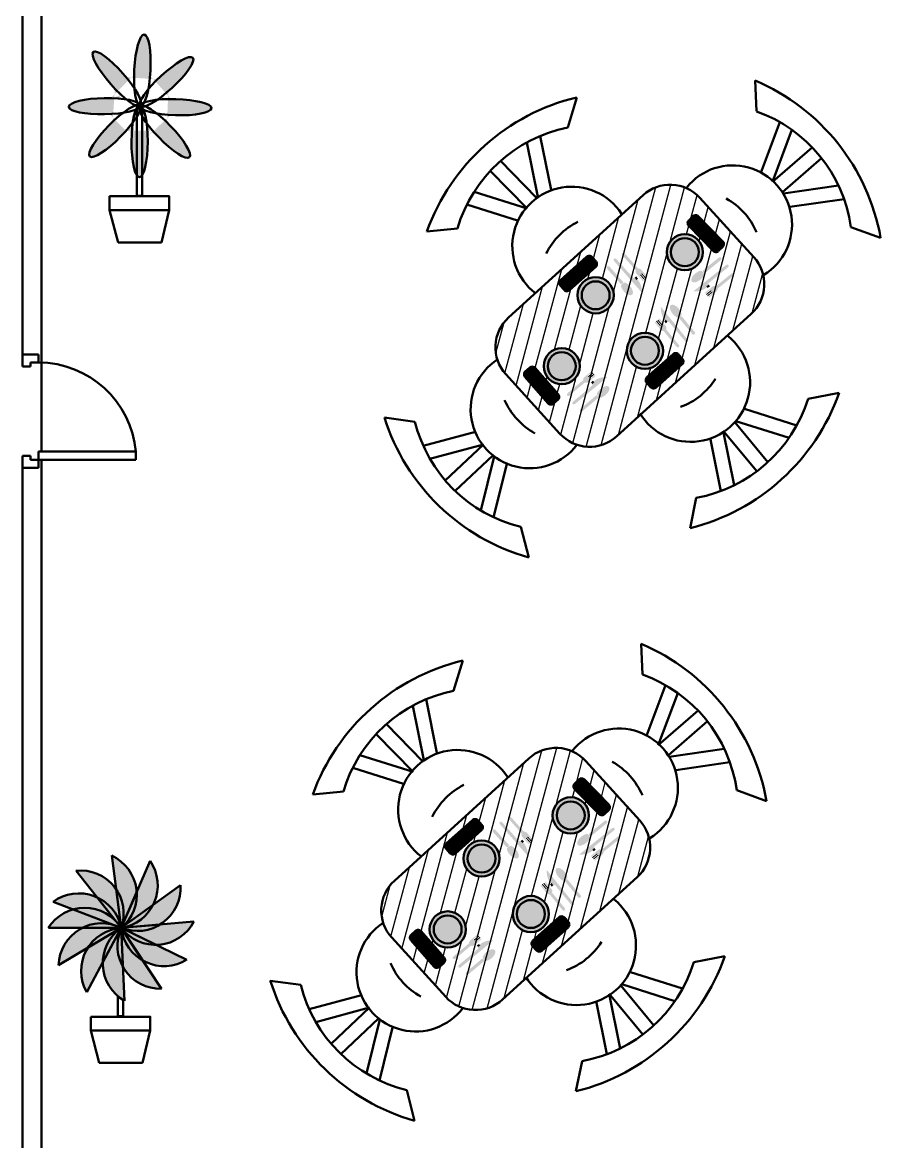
# Model space of a CAD drawing. Header units: feet. Extents: x 9 to 183943, y 42 to 62180.
# Drawn here: x 12799.9 to 13070.8, y 40311 to 40664.2 of the extents above; entities that cross this region are included whole.
import ezdxf

# ---------------------------------------------------------------- set-up
doc = ezdxf.new("R2010")
doc.units = ezdxf.units.FT
doc.header["$LTSCALE"] = 2.5
doc.header["$MEASUREMENT"] = 0
doc.layers.add('1', color=7, linetype='Continuous', lineweight=50)
doc.layers.add('3', color=7, linetype='Continuous', lineweight=30)
pattern_1 = [(86.6373503, (22094.3049, 15184.722), (-0.2677910005, 0.0157345386), []), (176.6373503, (22094.3049, 15184.722), (-0.5513165395, -0.2363219233), [0.670632144, -0.402379286])]
pattern_2 = [(86.6373503, (22058.29099, 15006.98728), (-0.2677910005, 0.0157345386), []), (176.6373503, (22058.29099, 15006.98728), (-0.5513165395, -0.2363219233), [0.670632144, -0.402379286])]

# ---------------------------------------------------------------- blocks, each defined once
blk = doc.blocks.new('*U101')
at = {"layer": '1'}
blk.add_ellipse((0, 0), major_axis=(11.26, 0.23), ratio=0.227459, dxfattribs=at)
blk = doc.blocks.new('*U102')
at = {"layer": '1', "color": 0, "linetype": 'ByBlock', "lineweight": -2, "transparency": 16777216}
for p, rotation in [((2156.4, 5626.73), 265.7922521989047), ((2148.36, 5624.02), 310.0909608987222), ((2164.04, 5623.04), 221.4935434990873), ((2147.73, 5607.56), 44.29870869981745), ((2163.44, 5607.34), 132.8961260994524), ((2166.94, 5615.07), 177.1948347992698), ((2155.54, 5604.25), 88.5974173996349)]:
    blk.add_blockref('*U101', p, dxfattribs=dict(at, rotation=rotation))
blk.add_blockref('*U101', (2144.45, 5615.38), dxfattribs=at)
blk = doc.blocks.new('*U111')
at = {"layer": '1'}
for p, q in [((11.51, -3.17), (-11.51, -3.17)), ((0, -3.17), (11.51, -3.17))]:
    blk.add_line(p, q, dxfattribs=at)
blk.add_arc((0, -10.45), 13.62, 32.2961, 147.7039, dxfattribs=at)
blk = doc.blocks.new('*U112')
at = {"layer": '1', "color": 0, "linetype": 'ByBlock', "lineweight": -2, "transparency": 16777216}
for p, rotation in [((2539.16, 6664.69), 308.3587587725951), ((2545.46, 6665.52), 277.5228828953357), ((2551.29, 6663.01), 246.6870070180761), ((2534.18, 6660.75), 339.1946346498547), ((2555.01, 6657.87), 215.8511311408166), ((2532.31, 6650.52), 30.83587587725949), ((2535.57, 6645.07), 61.67175175451903), ((2555.56, 6651.55), 185.0152552635571), ((2541.15, 6642.06), 92.50762763177859), ((2547.5, 6642.34), 123.3435035090381), ((2552.8, 6645.83), 154.1793793862976)]:
    blk.add_blockref('*U111', p, dxfattribs=dict(at, rotation=rotation))
blk.add_blockref('*U111', (2532.31, 6656.87), dxfattribs=at)

msp = doc.modelspace()

# ---------------------------------------------------------------- hatches: boundary and pattern name
at = {"layer": '3', "transparency": 33554585}
h = msp.add_hatch(color=256, dxfattribs=at)
h.dxf.hatch_style = 1
h.set_gradient(color1=(255, 0, 255), color2=(255, 0, 255), tint=1)
edge = h.paths.add_edge_path()
edge.add_ellipse((12829.76, 40646.37), major_axis=(-7.42, 8.46), ratio=0.227459, start_angle=238.2338, end_angle=487.5039)
edge.add_ellipse((12825.85, 40637.72), major_axis=(11.26, 0.23), ratio=0.227459, start_angle=23.1374, end_angle=51.903, ccw=False)
edge.add_ellipse((12837.8, 40649.07), major_axis=(0.6, 11.24), ratio=0.227459, start_angle=481.2738, end_angle=515.0047, ccw=False)
edge = h.paths.add_edge_path()
edge.add_ellipse((12837.8, 40649.07), major_axis=(0.6, 11.24), ratio=0.227459, start_angle=238.2338, end_angle=481.2738)
edge.add_ellipse((12829.76, 40646.37), major_axis=(-7.42, 8.46), ratio=0.227459, start_angle=205.6046, end_angle=238.2338, ccw=False)
edge.add_ellipse((12845.44, 40645.39), major_axis=(8.28, 7.63), ratio=0.227459, start_angle=481.2738, end_angle=512.7438, ccw=False)
edge = h.paths.add_edge_path()
edge.add_ellipse((12845.44, 40645.39), major_axis=(8.28, 7.63), ratio=0.227459, start_angle=238.2338, end_angle=481.2738)
edge.add_ellipse((12837.8, 40649.07), major_axis=(0.6, 11.24), ratio=0.227459, start_angle=205.6046, end_angle=238.2338, ccw=False)
edge.add_ellipse((12848.34, 40637.42), major_axis=(-11.25, 0.32), ratio=0.227459, start_angle=301.2738, end_angle=332.7438, ccw=False)
edge = h.paths.add_edge_path()
edge.add_ellipse((12848.34, 40637.42), major_axis=(-11.25, 0.32), ratio=0.227459, start_angle=58.2338, end_angle=301.2738)
edge.add_ellipse((12845.44, 40645.39), major_axis=(8.28, 7.63), ratio=0.227459, start_angle=205.6046, end_angle=238.2338, ccw=False)
edge.add_ellipse((12844.84, 40629.69), major_axis=(-7.83, 8.09), ratio=0.227459, start_angle=301.2738, end_angle=332.7438, ccw=False)
edge = h.paths.add_edge_path()
edge.add_ellipse((12844.84, 40629.69), major_axis=(-7.83, 8.09), ratio=0.227459, start_angle=58.2338, end_angle=301.2738)
edge.add_ellipse((12848.34, 40637.42), major_axis=(-11.25, 0.32), ratio=0.227459, start_angle=25.6046, end_angle=58.2338, ccw=False)
edge.add_ellipse((12836.95, 40626.6), major_axis=(0.05, 11.26), ratio=0.227459, start_angle=301.2738, end_angle=332.7438, ccw=False)
edge = h.paths.add_edge_path()
edge.add_ellipse((12836.95, 40626.6), major_axis=(0.05, 11.26), ratio=0.227459, start_angle=199.2683, end_angle=301.2738)
edge.add_ellipse((12844.84, 40629.69), major_axis=(-7.83, 8.09), ratio=0.227459, start_angle=41.313, end_angle=58.2338, ccw=False)
edge.add_line((12837.75, 40634.59), (12837.75, 40615.97))
edge = h.paths.add_edge_path()
edge.add_ellipse((12844.84, 40629.69), major_axis=(-7.83, 8.09), ratio=0.227459, start_angle=25.6046, end_angle=41.313, ccw=False)
edge.add_ellipse((12829.13, 40629.9), major_axis=(7.89, 8.03), ratio=0.227459, start_angle=315.2114, end_angle=332.7438, ccw=False)
edge.add_line((12836.02, 40634.33), (12836.02, 40616.03))
edge.add_ellipse((12836.95, 40626.6), major_axis=(0.05, 11.26), ratio=0.227459, start_angle=159.883, end_angle=199.2683)
edge.add_line((12837.75, 40615.97), (12837.75, 40634.59))
edge = h.paths.add_edge_path()
edge.add_ellipse((12829.13, 40629.9), major_axis=(7.89, 8.03), ratio=0.227459, start_angle=301.2738, end_angle=315.2114, ccw=False)
edge.add_ellipse((12836.95, 40626.6), major_axis=(0.05, 11.26), ratio=0.227459, start_angle=58.2338, end_angle=159.883)
edge.add_line((12836.02, 40616.03), (12836.02, 40634.33))
edge = h.paths.add_edge_path()
edge.add_ellipse((12829.13, 40629.9), major_axis=(7.89, 8.03), ratio=0.227459, start_angle=58.2338, end_angle=301.2738)
edge.add_ellipse((12836.95, 40626.6), major_axis=(0.05, 11.26), ratio=0.227459, start_angle=25.6046, end_angle=58.2338, ccw=False)
edge.add_ellipse((12825.85, 40637.72), major_axis=(11.26, 0.23), ratio=0.227459, start_angle=301.2738, end_angle=332.7438, ccw=False)
edge = h.paths.add_edge_path()
edge.add_ellipse((12829.76, 40646.37), major_axis=(-7.42, 8.46), ratio=0.227459, start_angle=487.5039, end_angle=515.0047, ccw=False)
edge.add_ellipse((12825.85, 40637.72), major_axis=(11.26, 0.23), ratio=0.227459, start_angle=51.903, end_angle=301.2738)
edge.add_ellipse((12829.13, 40629.9), major_axis=(7.89, 8.03), ratio=0.227459, start_angle=23.1374, end_angle=58.2338, ccw=False)
at = {"layer": '3'}
h = msp.add_hatch(dxfattribs=at)
h.set_pattern_fill('ANSI31', scale=35.213089, angle=30)
h.set_pattern_definition([(75, (7351.1846, 26180.5647), (-4.2516541, 1.1392273), [])])
h.paths.add_polyline_path([(12952.53, 40553.13), (12969.59, 40534.38, 0.414214), (12987.5, 40533.53), (13029.95, 40572.16, 0.414214), (13030.8, 40590.07), (13013.74, 40608.82, 0.414214), (12995.83, 40609.67), (12953.37, 40571.04, 0.414214)])
h.paths.add_polyline_path([(12960.07, 40555.24, -0.414214), (12961.8, 40555.12), (12969.06, 40546.81, -0.414214), (12968.94, 40545.08), (12967.56, 40543.87, -0.414214), (12965.83, 40543.98), (12958.57, 40552.3, -0.414214), (12958.68, 40554.03)], flags=16)
h.paths.add_polyline_path([(12975.89, 40555.68, -1), (12964.47, 40555.68, -1)], flags=16)
h.paths.add_polyline_path([(12974.59, 40555.68, -1), (12965.77, 40555.68, -1)], flags=0)
h.paths.add_polyline_path([(12970.91, 40579.77), (12969.68, 40581.14, -0.414214), (12969.79, 40582.88), (12978.04, 40590.21, -0.414214), (12979.77, 40590.11), (12980.99, 40588.73, -0.414214), (12980.89, 40587), (12972.64, 40579.67, -0.414214)], flags=16)
h.paths.add_polyline_path([(12975.17, 40578.05, -1), (12986.59, 40578.05, -1)], flags=16)
h.paths.add_polyline_path([(12976.47, 40578.05, -1), (12985.29, 40578.05, -1)], flags=0)
h.paths.add_polyline_path([(13002.15, 40560.55, -1), (12990.73, 40560.55, -1)], flags=16)
h.paths.add_polyline_path([(13000.85, 40560.55, -1), (12992.03, 40560.55, -1)], flags=0)
h.paths.add_polyline_path([(12997.08, 40552.17), (13005.33, 40559.5, -0.414214), (13007.06, 40559.4), (13008.28, 40558.03, -0.414214), (13008.18, 40556.3), (12999.93, 40548.96, -0.414214), (12998.2, 40549.07), (12996.98, 40550.44, -0.414214)], flags=16)
h.paths.add_polyline_path([(13003.31, 40591.67, -1), (13014.73, 40591.67, -1)], flags=16)
h.paths.add_polyline_path([(13004.61, 40591.67, -1), (13013.43, 40591.67, -1)], flags=0)
h.paths.add_polyline_path([(13010.26, 40599.98, -0.414214), (13010.28, 40601.71), (13011.6, 40603, -0.414214), (13013.34, 40602.97), (13021.03, 40595.06, -0.414214), (13021.01, 40593.33), (13019.69, 40592.04, -0.414214), (13017.96, 40592.07)], flags=16)
h = msp.add_hatch(dxfattribs=at)
h.set_pattern_fill('ANSI38', scale=2.146023, angle=41.6374)
h.set_pattern_definition([(86.6373503, (22105.53788, 15178.771), (-0.2677910005, 0.0157345386), []), (176.6373503, (22105.53788, 15178.771), (-0.5513165395, -0.2363219233), [0.670632144, -0.402379286])])
h.paths.add_polyline_path([(13013.34, 40602.97, 0.69108), (13011.23, 40602.06, 0.69108), (13010.26, 40599.98), (13017.96, 40592.07, 0.69108), (13020.06, 40592.98, 0.69108), (13021.03, 40595.06)])
at = {"layer": '3', "transparency": 33554541}
h = msp.add_hatch(color=256, dxfattribs=at)
h.dxf.hatch_style = 1
h.set_gradient(color1=(255, 255, 255), tint=1)
h.paths.add_polyline_path([(13014.73, 40591.67, 1), (13003.31, 40591.67, 1)])
h.paths.add_polyline_path([(13013.43, 40591.67, 1), (13004.61, 40591.67, 1)], flags=16)
at = {"layer": '3', "transparency": 33554498}
h = msp.add_hatch(color=256, dxfattribs=at)
h.dxf.hatch_style = 1
h.set_gradient(color1=(255, 255, 255), tint=1)
h.paths.add_polyline_path([(13004.61, 40591.67, 1), (13013.43, 40591.67, 1)])
at = {"layer": '3'}
h = msp.add_hatch(dxfattribs=at)
h.set_pattern_fill('ANSI38', scale=2.146023, angle=41.6374)
h.set_pattern_definition(pattern_1)
h.paths.add_polyline_path([(12969.79, 40582.88, 0.69108), (12970.61, 40580.73, 0.69108), (12972.64, 40579.67), (12980.89, 40587, 0.69108), (12980.07, 40589.14, 0.69108), (12978.04, 40590.21)])
h = msp.add_hatch(color=256, dxfattribs=at)
h.dxf.hatch_style = 1
h.set_gradient(color1=(255, 255, 255), tint=1)
h.paths.add_polyline_path([(12993.97, 40583.18), (12993.46, 40583.76), (12992.78, 40583.47), (12987.3, 40589.58, 0.969356), (12986.65, 40588.92), (12995.5, 40578.86), (12995.45, 40579.66, 0.168644)])
h = msp.add_hatch(color=256, dxfattribs=at)
h.dxf.hatch_style = 1
h.set_gradient(color1=(255, 255, 255), tint=1)
h.paths.add_polyline_path([(12993.65, 40584.96), (12994.45, 40584.07), (12994.7, 40584.28), (12995.67, 40585.16), (12995.92, 40585.38), (12995.12, 40586.27, 0.888889)])
h.paths.add_polyline_path([(12996.98, 40583.69), (12997.23, 40583.91), (12995.92, 40585.38), (12995.67, 40585.16)])
h.paths.add_polyline_path([(12995.76, 40582.6), (12996.01, 40582.82), (12994.7, 40584.28), (12994.45, 40584.07)])
h.paths.add_polyline_path([(12993.56, 40585.94, -0.247572), (12994.29, 40586.5), (12989.91, 40591.43, 0.769877), (12989.21, 40590.8)])
h = msp.add_hatch(color=256, dxfattribs=at)
h.dxf.hatch_style = 1
h.set_gradient(color1=(255, 255, 255), tint=1)
edge = h.paths.add_edge_path()
edge.add_ellipse((13013.16, 40583.99), major_axis=(1.95, 1.59), ratio=0.505076, start_angle=0, end_angle=360)
edge = h.paths.add_edge_path()
edge.add_arc((13020.06, 40589.55), 0.497, 664.0012, 854.39)
edge.add_line((13019.71, 40589.91), (13014.69, 40585.83))
edge.add_ellipse((13013.16, 40583.99), major_axis=(1.95, 1.59), ratio=0.505076, start_angle=334.0927, end_angle=381.1073, ccw=False)
edge.add_line((13015.27, 40584.99), (13020.34, 40589.14))
h = msp.add_hatch(color=256, dxfattribs=at)
h.dxf.hatch_style = 1
h.set_gradient(color1=(255, 255, 255), tint=1)
edge = h.paths.add_edge_path()
edge.add_ellipse((12990.74, 40580.13), major_axis=(-1.68, 1.88), ratio=0.505076, start_angle=0, end_angle=360)
edge = h.paths.add_edge_path()
edge.add_arc((12984.86, 40586.77), 0.497, 396.6552, 587.0441)
edge.add_line((12984.52, 40586.4), (12988.83, 40581.58))
edge.add_ellipse((12990.74, 40580.13), major_axis=(-1.68, 1.88), ratio=0.505076, start_angle=334.0927, end_angle=381.1073, ccw=False)
edge.add_line((12989.64, 40582.19), (12985.26, 40587.06))
h = msp.add_hatch(color=256, dxfattribs=at)
h.dxf.hatch_style = 1
h.set_gradient(color1=(255, 255, 255), tint=1)
h.paths.add_polyline_path([(13016.06, 40580.61), (13016.66, 40581.1), (13016.4, 40581.79), (13022.76, 40586.98, 0.969356), (13022.13, 40587.66), (13011.67, 40579.29), (13012.47, 40579.3, 0.168644)])
at = {"layer": '3', "transparency": 33554541}
h = msp.add_hatch(color=256, dxfattribs=at)
h.dxf.hatch_style = 1
h.set_gradient(color1=(255, 255, 255), tint=1)
h.paths.add_polyline_path([(12986.59, 40578.05, 1), (12975.17, 40578.05, 1)])
h.paths.add_polyline_path([(12985.29, 40578.05, 1), (12976.47, 40578.05, 1)], flags=16)
at = {"layer": '3', "transparency": 33554498}
h = msp.add_hatch(color=256, dxfattribs=at)
h.dxf.hatch_style = 1
h.set_gradient(color1=(255, 255, 255), tint=1)
h.paths.add_polyline_path([(12985.29, 40578.05, 1), (12976.47, 40578.05, 1)])
at = {"layer": '3'}
h = msp.add_hatch(color=256, dxfattribs=at)
h.dxf.hatch_style = 1
h.set_gradient(color1=(255, 255, 255), tint=1)
h.paths.add_polyline_path([(12996.58, 40583.33), (12996.82, 40583.55), (12995.51, 40585.01), (12995.27, 40584.79)])
h.paths.add_polyline_path([(12996.17, 40582.97), (12996.41, 40583.18), (12995.1, 40584.65), (12994.86, 40584.43)])
h = msp.add_hatch(color=256, dxfattribs=at)
h.dxf.hatch_style = 1
h.set_gradient(color1=(255, 255, 255), tint=1)
h.paths.add_polyline_path([(13017.85, 40580.85), (13016.92, 40580.09), (13017.12, 40579.84), (13017.95, 40578.82), (13018.16, 40578.57), (13019.09, 40579.33, 0.888889)])
h.paths.add_polyline_path([(13016.43, 40577.58), (13016.64, 40577.33), (13018.16, 40578.57), (13017.95, 40578.82)])
h.paths.add_polyline_path([(13015.39, 40578.85), (13015.6, 40578.6), (13017.12, 40579.84), (13016.92, 40580.09)])
h.paths.add_polyline_path([(13018.83, 40580.9, -0.247572), (13019.36, 40580.14), (13024.48, 40584.29, 0.769877), (13023.89, 40585.02)])
h = msp.add_hatch(color=256, dxfattribs=at)
h.dxf.hatch_style = 1
h.set_gradient(color1=(255, 255, 255), tint=1)
h.paths.add_polyline_path([(13016.08, 40578), (13016.29, 40577.75), (13017.81, 40578.99), (13017.61, 40579.25)])
h.paths.add_polyline_path([(13015.74, 40578.43), (13015.95, 40578.17), (13017.47, 40579.42), (13017.26, 40579.67)])
h = msp.add_hatch(color=256, dxfattribs=at)
h.dxf.hatch_style = 1
h.set_gradient(color1=(255, 255, 255), tint=1)
edge = h.paths.add_edge_path()
edge.add_ellipse((13006.15, 40573), major_axis=(1.6, -1.94), ratio=0.505076, start_angle=0, end_angle=360)
edge = h.paths.add_edge_path()
edge.add_arc((13011.75, 40566.13), 0.497, 574.3152, 764.7041)
edge.add_line((13012.1, 40566.48), (13008, 40571.48))
edge.add_ellipse((13006.15, 40573), major_axis=(1.6, -1.94), ratio=0.505076, start_angle=334.0927, end_angle=381.1073, ccw=False)
edge.add_line((13007.16, 40570.9), (13011.34, 40565.85))
h = msp.add_hatch(color=256, dxfattribs=at)
h.dxf.hatch_style = 1
h.set_gradient(color1=(255, 255, 255), tint=1)
h.paths.add_polyline_path([(13002.79, 40570.09), (13003.28, 40569.49), (13003.97, 40569.75), (13009.19, 40563.42, 0.969356), (13009.88, 40564.06), (13001.44, 40574.46), (13001.46, 40573.67, 0.168644)])
h = msp.add_hatch(color=256, dxfattribs=at)
h.dxf.hatch_style = 1
h.set_gradient(color1=(255, 255, 255), tint=1)
h.paths.add_polyline_path([(13003.04, 40568.3), (13002.27, 40569.22), (13002.02, 40569.02), (13001.01, 40568.18), (13000.76, 40567.97), (13001.52, 40567.05, 0.888889)])
h.paths.add_polyline_path([(12999.76, 40569.7), (12999.51, 40569.49), (13000.76, 40567.97), (13001.01, 40568.18)])
h.paths.add_polyline_path([(13001.02, 40570.74), (13000.77, 40570.53), (13002.02, 40569.02), (13002.27, 40569.22)])
h.paths.add_polyline_path([(13003.09, 40567.32, -0.247572), (13002.34, 40566.78), (13006.51, 40561.68, 0.769877), (13007.24, 40562.28)])
h = msp.add_hatch(color=256, dxfattribs=at)
h.dxf.hatch_style = 1
h.set_gradient(color1=(255, 255, 255), tint=1)
h.paths.add_polyline_path([(13000.18, 40570.05), (12999.93, 40569.84), (13001.18, 40568.32), (13001.43, 40568.53)])
h.paths.add_polyline_path([(13000.6, 40570.39), (13000.35, 40570.18), (13001.6, 40568.67), (13001.85, 40568.88)])
at = {"layer": '3', "transparency": 33554541}
h = msp.add_hatch(color=256, dxfattribs=at)
h.dxf.hatch_style = 1
h.set_gradient(color1=(255, 255, 255), tint=1)
h.paths.add_polyline_path([(13002.15, 40560.55, 1), (12990.73, 40560.55, 1)])
h.paths.add_polyline_path([(13000.85, 40560.55, 1), (12992.03, 40560.55, 1)], flags=16)
at = {"layer": '3', "transparency": 33554498}
h = msp.add_hatch(color=256, dxfattribs=at)
h.dxf.hatch_style = 1
h.set_gradient(color1=(255, 255, 255), tint=1)
h.paths.add_polyline_path([(13000.85, 40560.55, 1), (12992.03, 40560.55, 1)])
at = {"layer": '3', "transparency": 33554541}
h = msp.add_hatch(color=256, dxfattribs=at)
h.dxf.hatch_style = 1
h.set_gradient(color1=(255, 255, 255), tint=1)
h.paths.add_polyline_path([(12964.47, 40555.68, 1), (12975.89, 40555.68, 1)])
h.paths.add_polyline_path([(12974.59, 40555.68, 1), (12965.77, 40555.68, 1)], flags=16)
at = {"layer": '3', "transparency": 33554498}
h = msp.add_hatch(color=256, dxfattribs=at)
h.dxf.hatch_style = 1
h.set_gradient(color1=(255, 255, 255), tint=1)
h.paths.add_polyline_path([(12965.77, 40555.68, 1), (12974.59, 40555.68, 1)])
at = {"layer": '3'}
h = msp.add_hatch(dxfattribs=at)
h.set_pattern_fill('ANSI38', scale=2.146023, angle=41.6374)
h.set_pattern_definition(pattern_1)
h.paths.add_polyline_path([(13008.18, 40556.3, 0.69108), (13007.36, 40558.44, 0.69108), (13005.33, 40559.5), (12997.08, 40552.17, 0.69108), (12997.9, 40550.03, 0.69108), (12999.93, 40548.96)])
h = msp.add_hatch(dxfattribs=at)
h.set_pattern_fill('ANSI38', scale=2.146023, angle=41.6374)
h.set_pattern_definition([(86.6373503, (22101.45316, 15174.82713), (-0.2677910005, 0.0157345386), []), (176.6373503, (22101.45316, 15174.82713), (-0.5513165395, -0.2363219233), [0.670632144, -0.402379286])])
h.paths.add_polyline_path([(12965.83, 40543.98, 0.69108), (12967.98, 40544.78, 0.69108), (12969.06, 40546.81), (12961.8, 40555.12, 0.69108), (12959.65, 40554.32, 0.69108), (12958.57, 40552.3)])
h = msp.add_hatch(color=256, dxfattribs=at)
h.dxf.hatch_style = 1
h.set_gradient(color1=(255, 255, 255), tint=1)
h.paths.add_polyline_path([(12978.45, 40550.59), (12979.37, 40551.37), (12979.16, 40551.62), (12978.31, 40552.62), (12978.1, 40552.87), (12977.18, 40552.09, 0.888889)])
h.paths.add_polyline_path([(12979.81, 40553.88), (12979.6, 40554.13), (12978.1, 40552.87), (12978.31, 40552.62)])
h.paths.add_polyline_path([(12980.87, 40552.63), (12980.66, 40552.88), (12979.16, 40551.62), (12979.37, 40551.37)])
h.paths.add_polyline_path([(12977.47, 40550.53, -0.247572), (12976.92, 40551.27), (12971.87, 40547.04, 0.769877), (12972.48, 40546.32)])
h = msp.add_hatch(color=256, dxfattribs=at)
h.dxf.hatch_style = 1
h.set_gradient(color1=(255, 255, 255), tint=1)
h.paths.add_polyline_path([(12980.16, 40553.47), (12979.95, 40553.72), (12978.45, 40552.45), (12978.66, 40552.2)])
h.paths.add_polyline_path([(12980.52, 40553.05), (12980.3, 40553.3), (12978.8, 40552.03), (12979.01, 40551.78)])
h = msp.add_hatch(color=256, dxfattribs=at)
h.dxf.hatch_style = 1
h.set_gradient(color1=(255, 255, 255), tint=1)
h.paths.add_polyline_path([(12980.23, 40550.86), (12979.64, 40550.36), (12979.92, 40549.68), (12973.64, 40544.38, 0.969356), (12974.29, 40543.71), (12984.6, 40552.26), (12983.8, 40552.23, 0.168644)])
h = msp.add_hatch(color=256, dxfattribs=at)
h.dxf.hatch_style = 1
h.set_gradient(color1=(255, 255, 255), tint=1)
edge = h.paths.add_edge_path()
edge.add_ellipse((12983.19, 40547.54), major_axis=(-1.92, -1.62), ratio=0.505076, start_angle=0, end_angle=360)
edge = h.paths.add_edge_path()
edge.add_arc((12976.39, 40541.85), 0.497, 484.9757, 675.3645)
edge.add_line((12976.74, 40541.51), (12981.69, 40545.67))
edge.add_ellipse((12983.19, 40547.54), major_axis=(-1.92, -1.62), ratio=0.505076, start_angle=334.0927, end_angle=381.1073, ccw=False)
edge.add_line((12981.1, 40546.5), (12976.1, 40542.26))
h = msp.add_hatch(dxfattribs=at)
h.set_pattern_fill('ANSI31', scale=35.213089, angle=30)
h.set_pattern_definition([(75, (7315.1706, 26002.83), (-4.2516541, 1.1392273), [])])
h.paths.add_polyline_path([(12916.51, 40375.4), (12933.58, 40356.65, 0.414214), (12951.48, 40355.8), (12993.94, 40394.42, 0.414214), (12994.79, 40412.33), (12977.73, 40431.09, 0.414214), (12959.82, 40431.93), (12917.36, 40393.31, 0.414214)])
h.paths.add_polyline_path([(12924.05, 40377.5, -0.414214), (12925.78, 40377.38), (12933.05, 40369.07, -0.414214), (12932.93, 40367.34), (12931.54, 40366.13, -0.414214), (12929.81, 40366.25), (12922.55, 40374.56, -0.414214), (12922.67, 40376.29)], flags=16)
h.paths.add_polyline_path([(12939.87, 40377.95, -1), (12928.46, 40377.95, -1)], flags=16)
h.paths.add_polyline_path([(12938.57, 40377.95, -1), (12929.76, 40377.95, -1)], flags=0)
h.paths.add_polyline_path([(12934.89, 40402.03), (12933.67, 40403.41, -0.414214), (12933.77, 40405.14), (12942.02, 40412.47, -0.414214), (12943.75, 40412.37), (12944.97, 40411, -0.414214), (12944.87, 40409.26), (12936.62, 40401.93, -0.414214)], flags=16)
h.paths.add_polyline_path([(12939.16, 40400.32, -1), (12950.57, 40400.32, -1)], flags=16)
h.paths.add_polyline_path([(12940.46, 40400.32, -1), (12949.27, 40400.32, -1)], flags=0)
h.paths.add_polyline_path([(12966.14, 40382.81, -1), (12954.72, 40382.81, -1)], flags=16)
h.paths.add_polyline_path([(12964.83, 40382.81, -1), (12956.02, 40382.81, -1)], flags=0)
h.paths.add_polyline_path([(12961.06, 40374.44), (12969.31, 40381.77, -0.414214), (12971.04, 40381.67), (12972.27, 40380.29, -0.414214), (12972.17, 40378.56), (12963.92, 40371.23, -0.414214), (12962.19, 40371.33), (12960.96, 40372.71, -0.414214)], flags=16)
h.paths.add_polyline_path([(12967.3, 40413.94, -1), (12978.71, 40413.94, -1)], flags=16)
h.paths.add_polyline_path([(12968.6, 40413.94, -1), (12977.41, 40413.94, -1)], flags=0)
h.paths.add_polyline_path([(12974.25, 40422.24, -0.414214), (12974.27, 40423.98), (12975.59, 40425.26, -0.414214), (12977.32, 40425.24), (12985.02, 40417.33, -0.414214), (12985, 40415.59), (12983.68, 40414.31, -0.414214), (12981.94, 40414.33)], flags=16)
h = msp.add_hatch(dxfattribs=at)
h.set_pattern_fill('ANSI38', scale=2.146023, angle=41.6374)
h.set_pattern_definition([(86.6373503, (22069.52396, 15001.03627), (-0.2677910005, 0.0157345386), []), (176.6373503, (22069.52396, 15001.03627), (-0.5513165395, -0.2363219233), [0.670632144, -0.402379286])])
h.paths.add_polyline_path([(12977.32, 40425.24, 0.69108), (12975.22, 40424.32, 0.69108), (12974.25, 40422.24), (12981.94, 40414.33, 0.69108), (12984.05, 40415.25, 0.69108), (12985.02, 40417.33)])
at = {"layer": '3', "transparency": 33554541}
h = msp.add_hatch(color=256, dxfattribs=at)
h.dxf.hatch_style = 1
h.set_gradient(color1=(255, 255, 255), tint=1)
h.paths.add_polyline_path([(12978.71, 40413.94, 1), (12967.3, 40413.94, 1)])
h.paths.add_polyline_path([(12977.41, 40413.94, 1), (12968.6, 40413.94, 1)], flags=16)
at = {"layer": '3', "transparency": 33554498}
h = msp.add_hatch(color=256, dxfattribs=at)
h.dxf.hatch_style = 1
h.set_gradient(color1=(255, 255, 255), tint=1)
h.paths.add_polyline_path([(12968.6, 40413.94, 1), (12977.41, 40413.94, 1)])
at = {"layer": '3'}
h = msp.add_hatch(dxfattribs=at)
h.set_pattern_fill('ANSI38', scale=2.146023, angle=41.6374)
h.set_pattern_definition(pattern_2)
h.paths.add_polyline_path([(12933.77, 40405.14, 0.69108), (12934.59, 40403, 0.69108), (12936.62, 40401.93), (12944.87, 40409.26, 0.69108), (12944.05, 40411.41, 0.69108), (12942.02, 40412.47)])
h = msp.add_hatch(color=256, dxfattribs=at)
h.dxf.hatch_style = 1
h.set_gradient(color1=(255, 255, 255), tint=1)
h.paths.add_polyline_path([(12957.64, 40407.23), (12958.44, 40406.33), (12958.68, 40406.55), (12959.66, 40407.42), (12959.9, 40407.64), (12959.1, 40408.54, 0.888889)])
h.paths.add_polyline_path([(12960.97, 40405.96), (12961.21, 40406.18), (12959.9, 40407.64), (12959.66, 40407.42)])
h.paths.add_polyline_path([(12959.75, 40404.87), (12959.99, 40405.09), (12958.68, 40406.55), (12958.44, 40406.33)])
h.paths.add_polyline_path([(12957.55, 40408.2, -0.247572), (12958.27, 40408.77), (12953.9, 40413.69, 0.769877), (12953.19, 40413.06)])
h = msp.add_hatch(color=256, dxfattribs=at)
h.dxf.hatch_style = 1
h.set_gradient(color1=(255, 255, 255), tint=1)
edge = h.paths.add_edge_path()
edge.add_ellipse((12977.15, 40406.25), major_axis=(1.95, 1.59), ratio=0.505076, start_angle=0, end_angle=360)
edge = h.paths.add_edge_path()
edge.add_arc((12984.04, 40411.82), 0.497, 664.0012, 854.39)
edge.add_line((12983.7, 40412.17), (12978.68, 40408.09))
edge.add_ellipse((12977.15, 40406.25), major_axis=(1.95, 1.59), ratio=0.505076, start_angle=334.0927, end_angle=381.1073, ccw=False)
edge.add_line((12979.26, 40407.25), (12984.32, 40411.4))
h = msp.add_hatch(color=256, dxfattribs=at)
h.dxf.hatch_style = 1
h.set_gradient(color1=(255, 255, 255), tint=1)
edge = h.paths.add_edge_path()
edge.add_ellipse((12954.72, 40402.4), major_axis=(-1.68, 1.88), ratio=0.505076, start_angle=0, end_angle=360)
edge = h.paths.add_edge_path()
edge.add_arc((12948.84, 40409.03), 0.497, 396.6552, 587.0441)
edge.add_line((12948.51, 40408.67), (12952.81, 40403.84))
edge.add_ellipse((12954.72, 40402.4), major_axis=(-1.68, 1.88), ratio=0.505076, start_angle=334.0927, end_angle=381.1073, ccw=False)
edge.add_line((12953.63, 40404.46), (12949.24, 40409.33))
h = msp.add_hatch(color=256, dxfattribs=at)
h.dxf.hatch_style = 1
h.set_gradient(color1=(255, 255, 255), tint=1)
h.paths.add_polyline_path([(12957.96, 40405.45), (12957.44, 40406.02), (12956.77, 40405.73), (12951.29, 40411.85, 0.969356), (12950.63, 40411.18), (12959.48, 40401.13), (12959.43, 40401.92, 0.168644)])
h = msp.add_hatch(color=256, dxfattribs=at)
h.dxf.hatch_style = 1
h.set_gradient(color1=(255, 255, 255), tint=1)
h.paths.add_polyline_path([(12980.04, 40402.88), (12980.64, 40403.37), (12980.38, 40404.06), (12986.74, 40409.25, 0.969356), (12986.11, 40409.93), (12975.66, 40401.56), (12976.46, 40401.57, 0.168644)])
at = {"layer": '3', "transparency": 33554541}
h = msp.add_hatch(color=256, dxfattribs=at)
h.dxf.hatch_style = 1
h.set_gradient(color1=(255, 255, 255), tint=1)
h.paths.add_polyline_path([(12950.57, 40400.32, 1), (12939.16, 40400.32, 1)])
h.paths.add_polyline_path([(12949.27, 40400.32, 1), (12940.46, 40400.32, 1)], flags=16)
at = {"layer": '3'}
h = msp.add_hatch(color=256, dxfattribs=at)
h.dxf.hatch_style = 1
h.set_gradient(color1=(255, 255, 255), tint=1)
h.paths.add_polyline_path([(12960.56, 40405.59), (12960.81, 40405.81), (12959.5, 40407.28), (12959.25, 40407.06)])
h.paths.add_polyline_path([(12960.16, 40405.23), (12960.4, 40405.45), (12959.09, 40406.91), (12958.85, 40406.69)])
h = msp.add_hatch(color=256, dxfattribs=at)
h.dxf.hatch_style = 1
h.set_gradient(color1=(255, 255, 255), tint=1)
h.paths.add_polyline_path([(12981.83, 40403.12), (12980.9, 40402.36), (12981.11, 40402.1), (12981.94, 40401.09), (12982.15, 40400.83), (12983.08, 40401.59, 0.888889)])
h.paths.add_polyline_path([(12980.42, 40399.85), (12980.62, 40399.59), (12982.15, 40400.83), (12981.94, 40401.09)])
h.paths.add_polyline_path([(12979.38, 40401.12), (12979.59, 40400.86), (12981.11, 40402.1), (12980.9, 40402.36)])
h.paths.add_polyline_path([(12982.81, 40403.16, -0.247572), (12983.35, 40402.41), (12988.47, 40406.56, 0.769877), (12987.87, 40407.29)])
at = {"layer": '3', "transparency": 33554498}
h = msp.add_hatch(color=256, dxfattribs=at)
h.dxf.hatch_style = 1
h.set_gradient(color1=(255, 255, 255), tint=1)
h.paths.add_polyline_path([(12949.27, 40400.32, 1), (12940.46, 40400.32, 1)])
at = {"layer": '3'}
h = msp.add_hatch(color=256, dxfattribs=at)
h.dxf.hatch_style = 1
h.set_gradient(color1=(255, 255, 255), tint=1)
h.paths.add_polyline_path([(12980.07, 40400.27), (12980.28, 40400.02), (12981.8, 40401.26), (12981.59, 40401.51)])
h.paths.add_polyline_path([(12979.73, 40400.69), (12979.93, 40400.44), (12981.46, 40401.68), (12981.25, 40401.93)])
at = {"layer": '3', "transparency": 33554559}
h = msp.add_hatch(color=256, dxfattribs=at)
h.dxf.hatch_style = 1
h.set_gradient(color1=(255, 255, 0), color2=(255, 255, 0), tint=1)
h.paths.add_polyline_path([(12809.63, 40386.61), (12815.86, 40384.24, -0.275783), (12829.36, 40380.68), (12824.01, 40387.45), (12823.51, 40388.08, 0.275783)])
h.paths.add_polyline_path([(12828.46, 40379.45, -0.030344), (12830.03, 40378.93), (12830.03, 40379.31), (12830.45, 40379.31), (12829.36, 40380.68, 0.275783), (12815.86, 40384.24)])
h.paths.add_polyline_path([(12831.15, 40378.43, 0.077366), (12830.03, 40374.39), (12830.03, 40371.23, 0.099421), (12831.69, 40366.13)])
h.paths.add_polyline_path([(12831.65, 40366.93), (12831.69, 40366.13, 0.002467), (12831.75, 40366.01), (12831.75, 40375.68, -0.051828), (12831.15, 40378.43)])
h.paths.add_polyline_path([(12831.75, 40377.51), (12831.15, 40378.43, 0.051828), (12831.75, 40375.68)])
h.paths.add_polyline_path([(12831.15, 40378.43, 0.026044), (12830.03, 40377.56), (12830.03, 40376.35)])
h.paths.add_polyline_path([(12831.15, 40378.43), (12830.03, 40376.35), (12830.03, 40374.39, -0.077366)], flags=17)
h.paths.add_polyline_path([(12831.15, 40378.43, 0.020704), (12830.03, 40378.3), (12830.03, 40377.76)], flags=17)
h.paths.add_polyline_path([(12830.03, 40378.85), (12830.03, 40378.43), (12831.15, 40378.43)], flags=17)
h.paths.add_polyline_path([(12831.15, 40378.43), (12830.45, 40379.31), (12830.03, 40379.31), (12830.03, 40378.93, -0.022576)])
h.paths.add_polyline_path([(12831.15, 40378.43, 0.016635), (12830.94, 40379.31), (12830.54, 40379.31, -0.019649)])
h.paths.add_polyline_path([(12831.43, 40379.31), (12831.03, 40379.31), (12831.15, 40378.43, 0.016959)])
h.paths.add_polyline_path([(12830.54, 40379.31), (12830.94, 40379.31, 0.221346), (12823.51, 40388.08), (12829.36, 40380.68, -0.033272)])
h.paths.add_polyline_path([(12829.54, 40390.63), (12831.03, 40379.31), (12831.43, 40379.31, 0.221007)], flags=17)
h.paths.add_polyline_path([(12831.53, 40379.31), (12831.75, 40379.31), (12831.75, 40378.96, 0.223231), (12836.02, 40389.73)])
h.paths.add_polyline_path([(12831.15, 40378.43, 0.014838), (12831.75, 40378.96), (12831.75, 40379.31), (12831.53, 40379.31)])
h.paths.add_polyline_path([(12841.13, 40385.64), (12831.75, 40378.87), (12831.75, 40378.54, 0.226959)], flags=17)
h.paths.add_polyline_path([(12831.75, 40378.96), (12831.75, 40378.87), (12840.48, 40385.17), (12841.13, 40385.64, 0.275783), (12840.26, 40399.57), (12836.02, 40389.73, -0.223231)])
h.paths.add_polyline_path([(12835.71, 40389), (12836.02, 40389.73, 0.275783), (12828.14, 40401.25), (12829.54, 40390.63, -0.221007), (12831.43, 40379.31), (12831.53, 40379.31)])
h.paths.add_polyline_path([(12842.62, 40379.43), (12843.41, 40379.5, 0.275783), (12849.81, 40391.91), (12841.13, 40385.64, -0.226959), (12831.75, 40378.54), (12831.75, 40378.48)])
h.paths.add_polyline_path([(12831.15, 40378.43, 0.01129), (12831.75, 40378.54), (12831.75, 40378.87)], flags=17)
h.paths.add_polyline_path([(12831.75, 40378.2), (12831.75, 40378.48), (12831.15, 40378.43, 0.01186)])
h.paths.add_polyline_path([(12831.15, 40378.43, 0.017535), (12831.75, 40377.69), (12831.75, 40378.14)])
h = msp.add_hatch(color=256, dxfattribs=at)
h.dxf.hatch_style = 1
h.set_gradient(color1=(255, 255, 0), color2=(255, 255, 0), tint=1)
h.paths.add_polyline_path([(12820.39, 40382.52), (12815.86, 40384.24, 0.183583), (12808.13, 40378.43), (12818.84, 40378.43, -0.183583), (12828.46, 40379.45)])
h.paths.add_polyline_path([(12830.03, 40376.35), (12825.31, 40367.59, 0.224851), (12830.03, 40356.93)])
h.paths.add_polyline_path([(12816.86, 40396.48), (12823.51, 40388.08, -0.221346), (12830.94, 40379.31), (12831.03, 40379.31), (12829.54, 40390.63, 0.275783)])
at = {"layer": '3'}
h = msp.add_hatch(color=256, dxfattribs=at)
h.dxf.hatch_style = 1
h.set_gradient(color1=(255, 255, 255), tint=1)
h.paths.add_polyline_path([(12966.78, 40392.35), (12967.27, 40391.75), (12967.96, 40392.02), (12973.18, 40385.69, 0.969356), (12973.86, 40386.32), (12965.43, 40396.73), (12965.45, 40395.93, 0.168644)])
h = msp.add_hatch(color=256, dxfattribs=at)
h.dxf.hatch_style = 1
h.set_gradient(color1=(255, 255, 255), tint=1)
edge = h.paths.add_edge_path()
edge.add_ellipse((12970.13, 40395.26), major_axis=(1.6, -1.94), ratio=0.505076, start_angle=0, end_angle=360)
edge = h.paths.add_edge_path()
edge.add_arc((12975.74, 40388.4), 0.497, 574.3152, 764.7041)
edge.add_line((12976.09, 40388.75), (12971.98, 40393.74))
edge.add_ellipse((12970.13, 40395.26), major_axis=(1.6, -1.94), ratio=0.505076, start_angle=334.0927, end_angle=381.1073, ccw=False)
edge.add_line((12971.15, 40393.16), (12975.33, 40388.12))
h = msp.add_hatch(color=256, dxfattribs=at)
h.dxf.hatch_style = 1
h.set_gradient(color1=(255, 255, 255), tint=1)
h.paths.add_polyline_path([(12967.02, 40390.56), (12966.26, 40391.49), (12966.01, 40391.28), (12965, 40390.45), (12964.74, 40390.24), (12965.51, 40389.31, 0.888889)])
h.paths.add_polyline_path([(12963.75, 40391.96), (12963.49, 40391.76), (12964.74, 40390.24), (12965, 40390.45)])
h.paths.add_polyline_path([(12965.01, 40393.01), (12964.76, 40392.8), (12966.01, 40391.28), (12966.26, 40391.49)])
h.paths.add_polyline_path([(12967.08, 40389.58, -0.247572), (12966.33, 40389.05), (12970.5, 40383.95, 0.769877), (12971.23, 40384.55)])
h = msp.add_hatch(color=256, dxfattribs=at)
h.dxf.hatch_style = 1
h.set_gradient(color1=(255, 255, 255), tint=1)
h.paths.add_polyline_path([(12964.17, 40392.31), (12963.92, 40392.1), (12965.17, 40390.59), (12965.42, 40390.8)])
h.paths.add_polyline_path([(12964.59, 40392.66), (12964.34, 40392.45), (12965.59, 40390.93), (12965.84, 40391.14)])
at = {"layer": '3', "transparency": 33554541}
h = msp.add_hatch(color=256, dxfattribs=at)
h.dxf.hatch_style = 1
h.set_gradient(color1=(255, 255, 255), tint=1)
h.paths.add_polyline_path([(12966.14, 40382.81, 1), (12954.72, 40382.81, 1)])
h.paths.add_polyline_path([(12964.83, 40382.81, 1), (12956.02, 40382.81, 1)], flags=16)
at = {"layer": '3', "transparency": 33554498}
h = msp.add_hatch(color=256, dxfattribs=at)
h.dxf.hatch_style = 1
h.set_gradient(color1=(255, 255, 255), tint=1)
h.paths.add_polyline_path([(12964.83, 40382.81, 1), (12956.02, 40382.81, 1)])
at = {"layer": '3', "transparency": 33554559}
h = msp.add_hatch(color=256, dxfattribs=at)
h.dxf.hatch_style = 1
h.set_gradient(color1=(255, 255, 0), color2=(255, 255, 0), tint=1)
h.paths.add_polyline_path([(12820.58, 40372.12, -0.217084), (12830.03, 40378.3), (12830.03, 40378.43), (12819.64, 40378.43), (12818.84, 40378.43, 0.275783), (12811.38, 40366.63)])
h.paths.add_polyline_path([(12818.84, 40378.43), (12830.03, 40378.43), (12830.03, 40378.85), (12828.46, 40379.45, 0.183583)])
h.paths.add_polyline_path([(12830.03, 40377.76), (12830.03, 40378.3, 0.217084), (12820.58, 40372.12)], flags=17)
h.paths.add_polyline_path([(12830.03, 40377.56), (12830.03, 40377.76), (12821.27, 40372.53), (12820.58, 40372.12, 0.275783), (12820.23, 40358.16), (12825.31, 40367.59, -0.211501)])
h.paths.add_polyline_path([(12825.31, 40367.59), (12830.03, 40376.35), (12830.03, 40377.56, 0.211501)], flags=17)
h.paths.add_polyline_path([(12831.75, 40364.61), (12831.69, 40366.13, -0.099421), (12830.03, 40371.23), (12830.03, 40356.93, 0.039347), (12831.75, 40355.67)])
h.paths.add_polyline_path([(12843.8, 40359.2), (12837.92, 40368.15, -0.184746), (12831.75, 40375.68), (12831.75, 40366.01, 0.27313)])
h.paths.add_polyline_path([(12851.87, 40368.4), (12842.23, 40373.07, -0.220403), (12831.75, 40377.69), (12831.75, 40377.51), (12837.48, 40368.81), (12837.92, 40368.15, 0.275783)])
h.paths.add_polyline_path([(12831.75, 40378.2), (12831.75, 40378.14), (12841.51, 40373.41), (12842.23, 40373.07, 0.275783), (12854.08, 40380.44), (12843.41, 40379.5, -0.22636)])
h.paths.add_polyline_path([(12831.75, 40378.48), (12831.75, 40378.2, 0.22636), (12843.41, 40379.5)], flags=17)
h.paths.add_polyline_path([(12831.75, 40378.14), (12831.75, 40377.69, 0.220403), (12842.23, 40373.07)])
h.paths.add_polyline_path([(12837.92, 40368.15), (12831.75, 40377.51), (12831.75, 40375.68, 0.184746)], flags=17)
at = {"layer": '3', "transparency": 33554541}
h = msp.add_hatch(color=256, dxfattribs=at)
h.dxf.hatch_style = 1
h.set_gradient(color1=(255, 255, 255), tint=1)
h.paths.add_polyline_path([(12928.46, 40377.95, 1), (12939.87, 40377.95, 1)])
h.paths.add_polyline_path([(12938.57, 40377.95, 1), (12929.76, 40377.95, 1)], flags=16)
at = {"layer": '3', "transparency": 33554498}
h = msp.add_hatch(color=256, dxfattribs=at)
h.dxf.hatch_style = 1
h.set_gradient(color1=(255, 255, 255), tint=1)
h.paths.add_polyline_path([(12929.76, 40377.95, 1), (12938.57, 40377.95, 1)])
at = {"layer": '3'}
h = msp.add_hatch(dxfattribs=at)
h.set_pattern_fill('ANSI38', scale=2.146023, angle=41.6374)
h.set_pattern_definition(pattern_2)
h.paths.add_polyline_path([(12972.17, 40378.56, 0.69108), (12971.35, 40380.7, 0.69108), (12969.31, 40381.77), (12961.06, 40374.44, 0.69108), (12961.88, 40372.29, 0.69108), (12963.92, 40371.23)])
h = msp.add_hatch(dxfattribs=at)
h.set_pattern_fill('ANSI38', scale=2.146023, angle=41.6374)
h.set_pattern_definition([(86.6373503, (22065.43924, 14997.0924), (-0.2677910005, 0.0157345386), []), (176.6373503, (22065.43924, 14997.0924), (-0.5513165395, -0.2363219233), [0.670632144, -0.402379286])])
h.paths.add_polyline_path([(12929.81, 40366.25, 0.69108), (12931.96, 40367.05, 0.69108), (12933.05, 40369.07), (12925.78, 40377.38, 0.69108), (12923.64, 40376.58, 0.69108), (12922.55, 40374.56)])
h = msp.add_hatch(color=256, dxfattribs=at)
h.dxf.hatch_style = 1
h.set_gradient(color1=(255, 255, 255), tint=1)
h.paths.add_polyline_path([(12942.43, 40372.86), (12943.35, 40373.63), (12943.14, 40373.88), (12942.3, 40374.88), (12942.08, 40375.13), (12941.17, 40374.36, 0.888889)])
h.paths.add_polyline_path([(12943.8, 40376.15), (12943.59, 40376.4), (12942.08, 40375.13), (12942.3, 40374.88)])
h.paths.add_polyline_path([(12944.85, 40374.9), (12944.64, 40375.15), (12943.14, 40373.88), (12943.35, 40373.63)])
h.paths.add_polyline_path([(12941.46, 40372.79, -0.247572), (12940.91, 40373.54), (12935.86, 40369.31, 0.769877), (12936.47, 40368.58)])
h = msp.add_hatch(color=256, dxfattribs=at)
h.dxf.hatch_style = 1
h.set_gradient(color1=(255, 255, 255), tint=1)
h.paths.add_polyline_path([(12944.22, 40373.12), (12943.63, 40372.63), (12943.9, 40371.94), (12937.63, 40366.64, 0.969356), (12938.27, 40365.97), (12948.58, 40374.52), (12947.79, 40374.5, 0.168644)])
h = msp.add_hatch(color=256, dxfattribs=at)
h.dxf.hatch_style = 1
h.set_gradient(color1=(255, 255, 255), tint=1)
h.paths.add_polyline_path([(12944.15, 40375.73), (12943.94, 40375.98), (12942.44, 40374.72), (12942.65, 40374.46)])
h.paths.add_polyline_path([(12944.5, 40375.32), (12944.29, 40375.57), (12942.79, 40374.3), (12943, 40374.05)])
h = msp.add_hatch(color=256, dxfattribs=at)
h.dxf.hatch_style = 1
h.set_gradient(color1=(255, 255, 255), tint=1)
edge = h.paths.add_edge_path()
edge.add_ellipse((12947.17, 40369.8), major_axis=(-1.92, -1.62), ratio=0.505076, start_angle=0, end_angle=360)
edge = h.paths.add_edge_path()
edge.add_arc((12940.37, 40364.12), 0.497, 484.9757, 675.3645)
edge.add_line((12940.73, 40363.77), (12945.67, 40367.94))
edge.add_ellipse((12947.17, 40369.8), major_axis=(-1.92, -1.62), ratio=0.505076, start_angle=334.0927, end_angle=381.1073, ccw=False)
edge.add_line((12945.08, 40368.76), (12940.09, 40364.53))

# ---------------------------------------------------------------- linework, layer by layer
at = {"layer": '1'}
for p, q in [((12800, 40559.4), (12800, 41136.5)), ((12806, 40528.71), (12806, 41139.05)), ((13031.24, 40645.82), (13031.65, 40636.11)), ((12974.92, 40640.51), (12972.05, 40630.96)), ((12830.18, 40594.72), (12827.48, 40604.95)), ((12846.29, 40604.95), (12843.8, 40594.72)), ((13070.82, 40596.2), (13061.45, 40599.6)), ((12927.59, 40598.21), (12937.26, 40599.17)), ((12843.8, 40594.72), (12830.18, 40594.72)), ((12993.46, 40583.76), (12993.97, 40583.18)), ((13016.66, 40581.1), (13016.06, 40580.61)), ((13003.28, 40569.49), (13002.79, 40570.09)), ((12805.05, 40559.4), (12799.94, 40559.4)), ((12799.94, 40559.4), (12799.94, 40555.56)), ((12805.05, 40556.84), (12805.05, 40559.4)), ((12799.94, 40555.56), (12802.49, 40555.56)), ((12802.49, 40555.56), (12802.49, 40556.84)), ((12802.49, 40556.84), (12805.05, 40556.84)), ((12805.05, 40556.84), (12805.05, 40556.84)), ((12979.64, 40550.36), (12980.23, 40550.86)), ((13057.71, 40547.23), (13047.91, 40545.38)), ((12914.19, 40539.51), (12923.82, 40538.16)), ((12799.94, 40523.6), (12799.94, 40527.43)), ((12799.94, 40527.43), (12802.49, 40527.43)), ((12802.49, 40527.43), (12802.49, 40526.15)), ((12802.49, 40526.15), (12805.05, 40526.15)), ((12805.05, 40528.71), (12835.74, 40528.71)), ((12805.05, 40526.15), (12805.05, 40528.71)), ((12835.74, 40526.15), (12805.05, 40526.15)), ((12805.05, 40526.15), (12805.05, 40523.6)), ((12806, 40161), (12806, 40526.15)), ((12835.74, 40528.71), (12835.74, 40526.15)), ((12805.05, 40523.6), (12799.94, 40523.6)), ((12800, 40155), (12800, 40523.6)), ((13010.67, 40504.61), (13012.64, 40514.12)), ((12959.76, 40495.31), (12957.28, 40504.97)), ((12800, 40155), (12800, 40490)), ((12995.22, 40468.08), (12995.64, 40458.38)), ((12938.91, 40462.78), (12936.04, 40453.23)), ((12891.58, 40420.47), (12901.25, 40421.43)), ((13034.81, 40418.46), (13025.43, 40421.86)), ((12957.44, 40406.02), (12957.96, 40405.45)), ((12980.64, 40403.37), (12980.04, 40402.88)), ((12967.27, 40391.75), (12966.78, 40392.35)), ((12943.63, 40372.63), (12944.22, 40373.12)), ((13021.69, 40369.5), (13011.9, 40367.65)), ((12878.18, 40361.77), (12887.8, 40360.42)), ((12824.19, 40335.8), (12821.49, 40346.03)), ((12840.3, 40346.03), (12837.8, 40335.8)), ((12837.8, 40335.8), (12824.19, 40335.8)), ((12974.66, 40326.87), (12976.63, 40336.39)), ((12923.74, 40317.58), (12921.26, 40327.23))]:
    msp.add_line(p, q, dxfattribs=at)
for points in [[(12836.02, 40609.48), (12837.75, 40609.48), (12837.75, 40638.23), (12836.02, 40638.23)], [(12827.48, 40609.3), (12846.29, 40609.3), (12846.29, 40604.95), (12827.48, 40604.95)], [(12821.49, 40350.37), (12840.3, 40350.37), (12840.3, 40346.03), (12821.49, 40346.03)]]:
    msp.add_lwpolyline(points, close=True, dxfattribs=at)
for points in [[(13032.96, 40616.72), (13038.98, 40632.74)], [(12963.34, 40628.29), (12966.79, 40611.35)], [(13042.84, 40630.26), (13036.66, 40613.81)], [(12962.67, 40609.08), (12959.17, 40626.29)], [(13036.66, 40613.81), (13049.21, 40624.74)], [(13052.15, 40621.36), (13039.83, 40610.63)], [(12959.25, 40605.42), (12947.63, 40617.33)], [(12950.85, 40620.46), (12962.25, 40608.77)], [(12942.48, 40610.66), (12959.25, 40605.42)], [(13040.13, 40610.19), (13057.5, 40612.72)], [(12956.55, 40601.56), (12940.22, 40606.67)], [(13059.27, 40608.44), (13042.16, 40605.95)], [(13044.34, 40537), (13027.86, 40542.2)], [(13035.24, 40525.4), (13024.81, 40537.97)], [(13025.17, 40538.35), (13041.91, 40533.06)], [(12942.98, 40534.97), (12926.47, 40530.54)], [(13017.05, 40533.05), (13020.41, 40516.28)], [(13021.17, 40535.33), (13031.79, 40522.53)], [(13024.62, 40518.11), (13021.17, 40535.33)], [(12928.56, 40526.46), (12945.52, 40531.01)], [(12945.52, 40531.01), (12933.43, 40519.58)], [(12936.52, 40516.32), (12948.39, 40527.55)], [(12948.8, 40527.21), (12944.6, 40510.16)], [(12948.68, 40507.99), (12952.82, 40524.78)], [(12996.95, 40438.99), (13002.96, 40455)], [(13006.82, 40452.52), (13000.65, 40436.08)], [(12926.66, 40431.35), (12923.16, 40448.55)], [(12927.33, 40450.56), (12930.77, 40433.62)], [(13000.65, 40436.08), (13013.19, 40447.01)], [(12914.83, 40442.73), (12926.24, 40431.03)], [(13016.14, 40443.62), (13003.82, 40432.89)], [(12923.23, 40427.68), (12911.62, 40439.6)], [(13004.11, 40432.45), (13021.49, 40434.98)], [(12906.47, 40432.93), (12923.23, 40427.68)], [(13023.26, 40430.71), (13006.15, 40428.22)], [(12920.53, 40423.83), (12904.21, 40428.94)], [(12830.03, 40378.93), (12830.03, 40378.85)], [(12830.03, 40378.43), (12830.03, 40378.3)], [(12830.03, 40377.76), (12830.03, 40377.56)], [(12830.54, 40379.31), (12830.45, 40379.31)], [(12831.03, 40379.31), (12830.94, 40379.31)], [(12831.53, 40379.31), (12831.43, 40379.31)], [(12831.75, 40378.87), (12831.75, 40378.96)], [(12831.75, 40378.48), (12831.75, 40378.54)], [(12831.75, 40378.14), (12831.75, 40378.2)], [(12831.75, 40377.51), (12831.75, 40377.69)], [(12830.03, 40376.35), (12830.03, 40374.39)], [(12831.75, 40364.61), (12831.75, 40366.01)], [(13008.33, 40359.26), (12991.84, 40364.47)], [(12999.23, 40347.66), (12988.8, 40360.23)], [(12989.15, 40360.62), (13005.9, 40355.33)], [(12830.03, 40356.93), (12830.03, 40350.56), (12831.75, 40350.56), (12831.75, 40355.67)], [(12906.97, 40357.24), (12890.45, 40352.8)], [(12985.15, 40357.59), (12995.78, 40344.79)], [(12988.61, 40340.37), (12985.15, 40357.59)], [(12892.54, 40348.72), (12909.51, 40353.28)], [(12909.51, 40353.28), (12897.42, 40341.85)], [(12981.03, 40355.31), (12984.4, 40338.54)], [(12900.5, 40338.59), (12912.38, 40349.81)], [(12912.78, 40349.48), (12908.58, 40332.43)], [(12912.67, 40330.26), (12916.8, 40347.04)]]:
    msp.add_lwpolyline(points, dxfattribs=at)
for points in [[(12953.37, 40571.04), (12995.83, 40609.67, -0.414214), (13013.74, 40608.82), (13030.8, 40590.07, -0.414214), (13029.95, 40572.16), (12987.5, 40533.53, -0.414214), (12969.59, 40534.38), (12952.53, 40553.13, -0.414214)], [(13019.69, 40592.04), (13021.01, 40593.33, 0.414214), (13021.03, 40595.06), (13013.34, 40602.97, 0.414214), (13011.6, 40603), (13010.28, 40601.71, 0.414214), (13010.26, 40599.98), (13017.96, 40592.07, 0.414214)], [(12980.99, 40588.73), (12979.77, 40590.11, 0.414214), (12978.04, 40590.21), (12969.79, 40582.88, 0.414214), (12969.68, 40581.14), (12970.91, 40579.77, 0.414214), (12972.64, 40579.67), (12980.89, 40587, 0.414214)], [(13007.06, 40559.4), (13008.28, 40558.03, -0.414214), (13008.18, 40556.3), (12999.93, 40548.96, -0.414214), (12998.2, 40549.07), (12996.98, 40550.44, -0.414214), (12997.08, 40552.17), (13005.33, 40559.5, -0.414214)], [(12968.94, 40545.08), (12967.56, 40543.87, -0.414214), (12965.83, 40543.98), (12958.57, 40552.3, -0.414214), (12958.68, 40554.03), (12960.07, 40555.24, -0.414214), (12961.8, 40555.12), (12969.06, 40546.81, -0.414214)], [(12917.36, 40393.31), (12959.82, 40431.93, -0.414214), (12977.73, 40431.09), (12994.79, 40412.33, -0.414214), (12993.94, 40394.42), (12951.48, 40355.8, -0.414214), (12933.58, 40356.65), (12916.51, 40375.4, -0.414214)], [(12983.68, 40414.31), (12985, 40415.59, 0.414214), (12985.02, 40417.33), (12977.32, 40425.24, 0.414214), (12975.59, 40425.26), (12974.27, 40423.98, 0.414214), (12974.25, 40422.24), (12981.94, 40414.33, 0.414214)], [(12944.97, 40411), (12943.75, 40412.37, 0.414214), (12942.02, 40412.47), (12933.77, 40405.14, 0.414214), (12933.67, 40403.41), (12934.89, 40402.03, 0.414214), (12936.62, 40401.93), (12944.87, 40409.26, 0.414214)], [(12971.04, 40381.67), (12972.27, 40380.29, -0.414214), (12972.17, 40378.56), (12963.92, 40371.23, -0.414214), (12962.19, 40371.33), (12960.96, 40372.71, -0.414214), (12961.06, 40374.44), (12969.31, 40381.77, -0.414214)], [(12932.93, 40367.34), (12931.54, 40366.13, -0.414214), (12929.81, 40366.25), (12922.55, 40374.56, -0.414214), (12922.67, 40376.29), (12924.05, 40377.5, -0.414214), (12925.78, 40377.38), (12933.05, 40369.07, -0.414214)]]:
    msp.add_lwpolyline(points, format="xyb", close=True, dxfattribs=at)
for centre, radius in [((13009.02, 40591.67), 5.71), ((13009.02, 40591.67), 4.41), ((12980.88, 40578.05), 5.71), ((12980.88, 40578.05), 4.41), ((12996.44, 40560.55), 5.71), ((12996.44, 40560.55), 4.41), ((12970.18, 40555.68), 5.71), ((12970.18, 40555.68), 4.41), ((12973, 40413.94), 5.71), ((12973, 40413.94), 4.41), ((12944.87, 40400.32), 5.71), ((12944.87, 40400.32), 4.41), ((12960.43, 40382.81), 5.71), ((12960.43, 40382.81), 4.41), ((12934.17, 40377.95), 5.71), ((12934.17, 40377.95), 4.41)]:
    msp.add_circle(centre, radius, dxfattribs=at)
for centre, radius, start, end in [((13005.09, 40584.36), 66.79, 10.2057, 66.9518), ((12990.42, 40575.54), 66.79, 103.4182, 160.1644), ((13016.32, 40593.18), 45.58, 8.0875, 70.3425), ((12980.98, 40586.26), 45.58, 101.3001, 163.555), ((13024.17, 40600.39), 18.68, 301.5682, 141.1698), ((12973.33, 40593.56), 18.77, 33.0912, 232.4212), ((13011.31, 40589.27), 22.13, 23.3071, 60.7548), ((12985.17, 40581.48), 22.13, 116.5197, 153.9674), ((13010.85, 40550.58), 18.77, 211.5532, 50.8832), ((12960.09, 40542.15), 18.68, 123.2793, 322.881), ((12804.97, 40525.95), 30.89, 5.1254, 89.8537), ((13000.08, 40563.62), 22.13, 290.007, 327.4547), ((12994.73, 40569.47), 66.79, 283.81, 340.5562), ((12972.4, 40553.87), 22.13, 203.6943, 241.142), ((13004.4, 40558.96), 45.58, 280.4194, 342.6744), ((12977.89, 40559.59), 66.79, 197.4973, 254.2435), ((12968.02, 40549.27), 45.58, 194.1067, 256.3617), ((12969.07, 40406.63), 66.79, 10.2057, 66.9518), ((12954.41, 40397.81), 66.79, 103.4182, 160.1644), ((12980.3, 40415.45), 45.58, 8.0875, 70.3425), ((12944.97, 40408.53), 45.58, 101.3001, 163.555), ((12988.16, 40422.66), 18.68, 301.5682, 141.1698), ((12937.32, 40415.82), 18.77, 33.0912, 232.4212), ((12975.3, 40411.54), 22.13, 23.3071, 60.7548), ((12949.16, 40403.75), 22.13, 116.5197, 153.9674), ((12974.84, 40372.85), 18.77, 211.5532, 50.8832), ((12924.08, 40364.41), 18.68, 123.2793, 322.881), ((12964.07, 40385.89), 22.13, 290.007, 327.4547), ((12936.39, 40376.14), 22.13, 203.6943, 241.142), ((12958.71, 40391.73), 66.79, 283.81, 340.5562), ((12968.38, 40381.22), 45.58, 280.4194, 342.6744), ((12941.88, 40381.86), 66.79, 197.4973, 254.2435), ((12932.01, 40371.53), 45.58, 194.1067, 256.3617)]:
    msp.add_arc(centre, radius, start, end, dxfattribs=at)

# ---------------------------------------------------------------- block references
for name, p in [('*U102', (10681.4, 35022.35)), ('*U112', (10287.33, 33724.73))]:
    msp.add_blockref(name, p, dxfattribs=at)

doc.saveas('drawing.dxf')
